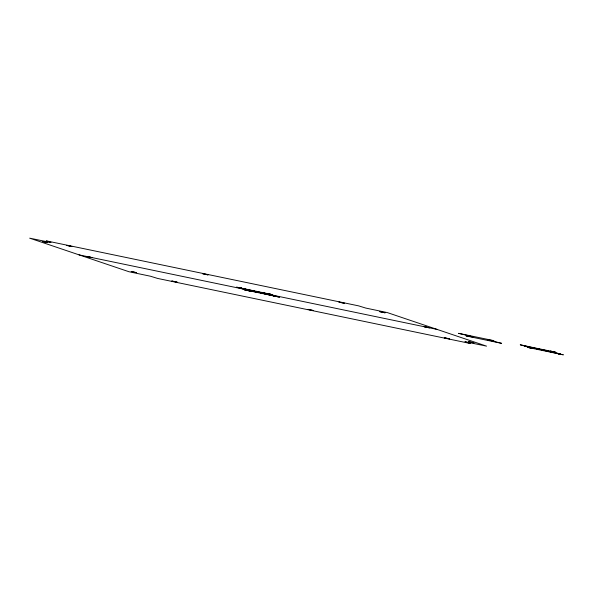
<?xml version="1.0" encoding="UTF-8"?>
<svg xmlns="http://www.w3.org/2000/svg" width="593" height="593" viewBox="0 0 593 593"><rect width="100%" height="100%" fill="white"/><g stroke="black" fill="none" stroke-linecap="round" stroke-linejoin="round"><path stroke-width="0.89" d="M470.82 336.305L472.888 336.987L466.18 335.927M47.64 242.589L42.333 241.433L47.685 242.581M86.837 256.502L92.108 257.614L86.771 256.472M136.494 272.661L131.186 271.505L136.538 272.654M202.791 273.744L208.128 274.9L202.776 273.751M241.9 288.309L240.076 287.983M274.314 295.989L278.176 296.759M339.026 302.096L344.363 303.26M344.318 303.268L339.048 302.126M444.357 337.765L449.672 338.899L444.32 337.743M527.911 347.416L533.248 348.573L527.896 347.424M555.671 352.264L550.363 351.108L555.715 352.257M465.09 341.738L486.556 346.134L387.303 312.578L365.733 308.063L358.609 305.862L47.121 241.032C43.089 240.15 54.2 243.278 50.123 242.381L29.672 238.164L128.911 271.713L150.481 276.234L157.597 278.428L470.086 343.443M247.711 290.57L272.002 294.573L244.242 289.725L247.533 290.526M267.035 293.446L271.638 294.528M249.171 290.844L249.549 290.881L244.575 289.769M246.873 290.303L269.341 293.987L276.975 296.574L246.873 290.303L239.238 287.724L269.341 293.987M68.373 245.71L66.557 245.391L71.894 246.547L68.558 245.747M522.937 345.415L553.039 351.679L560.674 354.266L530.572 348.002L522.937 345.415L560.674 354.266M79.054 254.879L437.16 329.411M239.898 287.946L236.577 287.153L279.651 297.145L275.775 296.389M546.012 350.485L532.44 347.809L551.171 351.871L546.598 350.626M239.238 287.724L276.975 296.574M237.867 287.501L275.604 296.344L274.3 295.996M240.61 287.946L241.914 288.294M470.82 336.29L458.567 333.34L492.642 340.404L493.984 340.775L487.29 339.707L501.626 343.347L466.194 335.942M465.12 341.753L470.093 343.436M248.741 290.11L267.473 294.18L248.793 290.103M171.896 281.03L177.188 282.194L171.896 281.03M308.13 309.383L313.423 310.554L308.13 309.383M379.713 311.636L385.027 312.793L379.713 311.636M424.143 326.669L429.451 327.825L424.188 326.669M468.574 341.701L473.881 342.865L468.574 341.701M520.306 344.829L525.613 345.993L520.306 344.829M558.043 353.68L563.35 354.836L558.08 353.68"/></g></svg>
